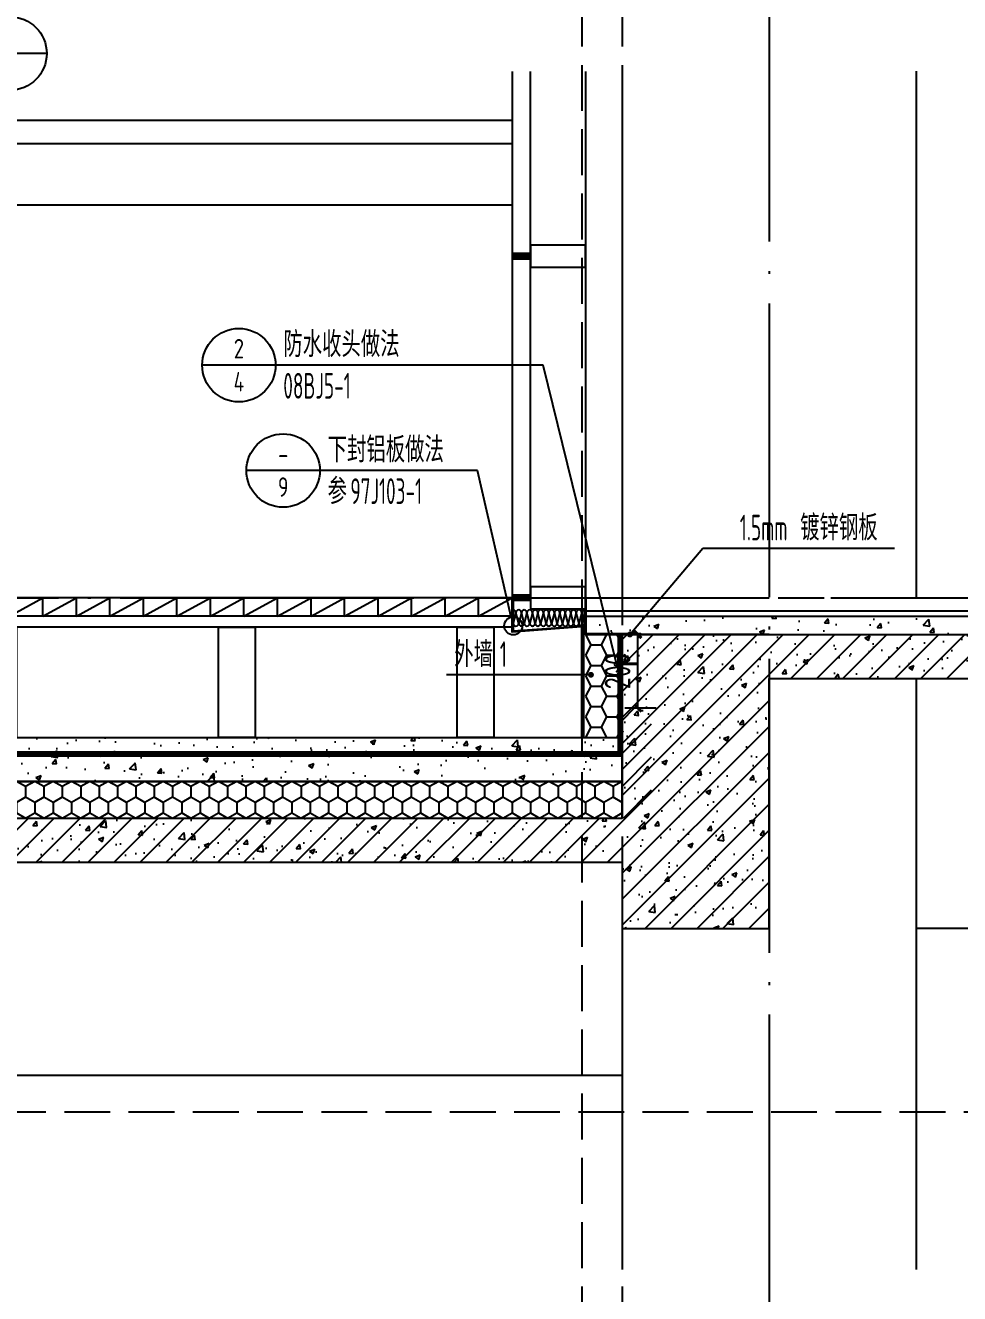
# Model space of a CAD drawing. Extents: x 198753 to 882193, y -399300 to 132460.
# Drawn here: x 349376 to 351921, y -193766 to -190314 of the extents above; entities that cross this region are included whole.
import ezdxf
from ezdxf.enums import TextEntityAlignment as Align

# ---------------------------------------------------------------- set-up
doc = ezdxf.new("R2010")
doc.units = 0
doc.header["$LTSCALE"] = 1000
doc.header["$MEASUREMENT"] = 0
for name, pattern in [('DASH', [0.35, 0.25, -0.1]), ('DOTE', [2.42, 2, -0.2, 0.02, -0.2]), ('HIDDEN', [9.525, 6.35, -3.175])]:
    doc.linetypes.add(name, pattern=pattern)
for name, color, linetype in [('00-图签', 7, 'Continuous'), ('01-标注_尺寸', 124, 'Continuous'), ('01-标注_符号', 200, 'Continuous'), ('02-TEXT_标注', 130, 'Continuous'), ('05-填充_天正', 26, 'Continuous'), ('A-D-玻璃剖线', 130, 'Continuous'), ('A-D-金属剖线', 200, 'Continuous'), ('A-D-金属看线', 205, 'Continuous'), ('A-D_龙骨', 131, 'Continuous'), ('A-O_屋面', 201, 'Continuous'), ('A-STR-面层', 191, 'Continuous'), ('A-SUR_保温', 222, 'Continuous'), ('A-SUR_面层', 191, 'Continuous'), ('A-TECH_结构', 21, 'Continuous'), ('A_AXIS-轴线', 36, 'DOTE'), ('A_STR-砌块墙', 121, 'Continuous'), ('A_STR-砼墙', 51, 'Continuous'), ('A_STR-砼柱', 51, 'Continuous'), ('D_铝板', 181, 'Continuous'), ('I-E-家具_活动', 201, 'DASH'), ('构造物', 145, 'Continuous')]:
    doc.layers.add(name, color=color, linetype=linetype)
doc.styles.add('_TCH_DIM', font='ROS1', dxfattribs={"width": 0.8, "bigfont": 'JD'})
doc.styles.add('_TCH_DIM_T3', font='ROS1', dxfattribs={"width": 0.8, "bigfont": 'JD'})
doc.dimstyles.new('_TCH_ARCH&&20', dxfattribs={"dimtxt": 70, "dimasz": 20, "dimexe": 50, "dimexo": 60, "dimgap": 20, "dimtad": 1, "dimdec": 0, "dimzin": 0, "dimdsep": 46, "dimtxsty": '_TCH_DIM_T3', "dimblk": 'ARCHTICK', "dimcen": 0.09, "dimclrt": 4, "dimazin": 2, "dimtfac": 1, "dimtdec": 0, "dimtix": 1, "dimtmove": 2, "dimatfit": 3, "dimfxl": 0, "dimtolj": 1, "dimtzin": 0, "dimarcsym": 0})
pattern_1 = [(50, (57158.59, -70692.28), (143.45204, -12.55043), [15, -165]), (355, (57158.59, -70692.28), (-27.75027, 150.43843), [12, -132]), (100.4514, (57170.54, -70693.33), (115.70188, 137.88791), [12.74804, -140.22842]), (46.1842, (57158.59, -70652.28), (213.4482, -33.1038), [22.5, -247.5]), (96.6356, (57176.37, -70655.04), (186.93254, 194.82357), [19.12206, -210.3426]), (351.1842, (57158.59, -70652.28), (186.9324, 194.82372), [18, -198]), (21, (57178.59, -70662.28), (119.38141, -80.52378), [15, -165]), (326, (57178.59, -70662.28), (48.66307, 145.03001), [12, -132]), (71.4514, (57188.53, -70668.99), (168.04453, 64.5061), [12.74804, -140.22842]), (37.5, (57158.586, -70692.28), (2.43197, 66.57877), [0, -130.4, 0, -134, 0, -132.5]), (7.5, (57158.586, -70692.28), (52.613907, 78.882342), [0, -76.4, 0, -127.4, 0, -50.5]), (327.5, (57113.986, -70692.28), (106.764487, -4.510974), [0, -50, 0, -156, 0, -207]), (317.5, (57093.99, -70692.28), (116.637234, 20.021), [0, -65, 0, -103.6, 0, -147])]
pattern_2 = [(45, (-14173.83, -133153.876), (-44.90128, 44.90128), [])]
pattern_3 = [(45, (0, 0), (-35.35534, 35.35534), []), (50, (0, 0), (143.45204, -12.55043), [15, -165]), (355, (0, 0), (-27.75027, 150.43843), [12, -132]), (100.4514, (11.95, -1.05), (115.70188, 137.88791), [12.74804, -140.22842]), (46.1842, (0, 40), (213.4482, -33.1038), [22.5, -247.5]), (96.6356, (17.79, 37.24), (186.93254, 194.82357), [19.12206, -210.3426]), (351.1842, (0, 40), (186.9324, 194.82372), [18, -198]), (21, (20, 30), (119.38141, -80.52378), [15, -165]), (326, (20, 30), (48.66307, 145.03001), [12, -132]), (71.4514, (29.95, 23.29), (168.04453, 64.5061), [12.74804, -140.22842]), (37.5, (0, 0), (2.43197, 66.57877), [0, -130.4, 0, -134, 0, -132.5]), (7.5, (0, 0), (52.613907, 78.882342), [0, -76.4, 0, -127.4, 0, -50.5]), (327.5, (-44.6, 0), (106.764487, -4.510974), [0, -50, 0, -156, 0, -207]), (317.5, (-64.6, 0), (116.637234, 20.021), [0, -65, 0, -103.6, 0, -147])]

# ---------------------------------------------------------------- blocks, each defined once
blk = doc.blocks.new('A$C1C2A6847')
for p, q in [((52, 23.1), (55, 28.3)), ((52, 19.1), (55, 14)), ((55, 28.3), (55, 14))]:
    blk.add_line(p, q)
for points in [[(56, 42.1), (51, 37.1), (51, 5.1), (56, 0.1)], [(56.7, 41.4), (52, 36.7), (52, 26.6)], [(0, 21.1), (2, 23.1), (52, 23.1), (52, 19.1), (2, 19.1), (0, 21.1)], [(52, 25.6), (52, 16.6)], [(52, 15.6), (52, 5.6), (56.7, 0.9)]]:
    blk.add_lwpolyline(points)
for centre, start, end in [((56.4, 41.8), 315, 135), ((52, 26.1), 270, 90), ((52, 16.1), 270, 90), ((56.4, 0.5), 225, 45)]:
    blk.add_arc(centre, 0.5, start, end)
blk = doc.blocks.new('$LinePat$聚苯板')
at = {"color": 0}
for p, q in [((14.8, -8.6), (0, 0)), ((29.7, 0), (14.8, -8.6)), ((14.8, -8.6), (14.8, -25.7)), ((14.8, -25.7), (0, -34.3)), ((0, -34.3), (0, -51.4)), ((29.7, -34.3), (14.8, -25.7)), ((0, -51.4), (14.8, -60)), ((14.8, -60), (29.7, -51.4))]:
    blk.add_line(p, q, dxfattribs=at)
blk = doc.blocks.new('$LinePat$空心砌块')
at = {"color": 0}
for p in [(0, -300), (536, -300)]:
    blk.add_line(p, (536, 0), dxfattribs=at)
blk = doc.blocks.new('$LinePat$防水层2')
at = {"color": 0}
blk.add_line((0, 0), (600, 0), dxfattribs=at)
blk.add_solid([(150, 0), (450, 0), (150, -100), (450, -100)], dxfattribs=at)
blk = doc.blocks.new('*U329')
at = {"layer": '05-填充_天正'}
h = blk.add_hatch(dxfattribs=at)
h.set_pattern_fill('混凝土', color=256, scale=20, style=0)
h.set_pattern_definition([(50, (0, 0), (143.452037, -12.55043), [15, -165]), (355, (0, 0), (-27.75027, 150.43843), [12, -132]), (100.4514, (11.95, -1.05), (115.70188, 137.88791), [12.74804, -140.22842]), (46.1842, (0, 40), (213.44821, -33.1038), [22.5, -247.5]), (96.6356, (17.79, 37.24), (186.93254, 194.82357), [19.12206, -210.3426]), (351.1842, (0, 40), (186.9324, 194.82372), [18, -198]), (21, (20, 30), (119.38141, -80.52378), [15, -165]), (326, (20, 30), (48.66307, 145.03001), [12, -132]), (71.4514, (29.95, 23.29), (168.04453, 64.5061), [12.74804, -140.22842]), (37.5, (0, 0), (2.431971, 66.578771), [0, -130.4, 0, -134, 0, -132.5]), (7.5, (0, 0), (52.613907, 78.882342), [0, -76.4, 0, -127.4, 0, -50.5]), (327.5, (-44.6, 0), (106.764487, -4.510974), [0, -50, 0, -156, 0, -207]), (317.5, (-64.6, 0), (116.637234, 20.020996), [0, -65, 0, -103.6, 0, -147])])
h.paths.add_polyline_path([(67466.2, -190996.2), (67466.2, -191046.2), (69494.4, -191046.2), (69494.4, -190996.2)])
at = {"layer": 'A-SUR_保温'}
h = blk.add_hatch(dxfattribs=at)
h.set_pattern_fill('混凝土', color=26, scale=20)
h.set_pattern_definition(pattern_1)
h.paths.add_polyline_path([(64764.1, -191326.2), (67564.2, -191326.2), (67564.2, -191366), (64764.1, -191366)])
h = blk.add_hatch(dxfattribs=at)
h.set_pattern_fill('混凝土', color=26, scale=20)
h.set_pattern_definition(pattern_1)
h.paths.add_polyline_path([(67564.2, -191446.2), (64794.1, -191446.2), (64794.1, -191376), (67564.2, -191376)])
at = {"layer": '01-标注_符号'}
for p, q in [((66619.9, -190313), (66419.9, -190313)), ((67348.8, -190313), (66619.9, -190313)), ((67547.6, -191121), (67348.8, -190313)), ((67585, -191046.2), (67783.6, -190811.1)), ((67783.6, -190811.1), (68305.7, -190811.1)), ((67347.7, -191155.8), (67085.5, -191155.8)), ((67478.8, -191155.8), (67347.7, -191155.8))]:
    blk.add_line(p, q, dxfattribs=at)
at = {"layer": '01-标注_符号', "const_width": 8}
for points in [[(67582.4, -191049.2, 1), (67587.6, -191043.1, 1)], [(67482.8, -191155.8, 1), (67474.8, -191155.8, 1)]]:
    blk.add_lwpolyline(points, format="xyb", close=True, dxfattribs=at)
at = {"layer": '01-标注_符号'}
for centre, radius in [((66519.9, -190313), 100), ((67548.9, -191126.2), 5.4)]:
    blk.add_circle(centre, radius, dxfattribs=at)
at = {"layer": 'A-D-金属剖线'}
blk.add_lwpolyline([(67464.2, -190946.2), (67464.2, -191046.2), (67564.2, -191046.2), (67584.2, -191046.2), (67589.5, -191043.8), (67594.9, -191046.2), (67614.9, -191046.2), (67614.9, -191044.2), (67595.3, -191044.2), (67589.5, -191041.6), (67583.8, -191044.2), (67564.2, -191044.2), (67466.2, -191044.2), (67466.2, -190946.2)], close=True, dxfattribs=at)
at = {"layer": 'A-STR-面层', "ltscale": 0.5}
blk.add_line((67466.2, -190981.2), (69494.4, -190981.2), dxfattribs=at)
at = {"layer": 'A-STR-面层', "linetype": 'DASH', "ltscale": 0.5}
blk.add_lwpolyline([(67464.2, -190946.2), (69494.4, -190946.2)], dxfattribs=at)
at = {"layer": 'A-STR-面层', "ltscale": 0.5}
for points in [[(67454.2, -191326.2), (67454.2, -191025.6)], [(67459.2, -191326.2), (67459.2, -191025.2)]]:
    blk.add_lwpolyline(points, dxfattribs=at)
at = {"layer": 'A-SUR_保温'}
blk.add_lwpolyline([(65264.1, -191446.2), (67564.2, -191446.2), (67564.2, -191046.2)], dxfattribs=at)
for points in [[(64764.1, -191326.2), (67564.2, -191326.2), (67564.2, -191366), (64764.1, -191366)], [(67564.2, -191446.2), (64794.1, -191446.2), (64794.1, -191376), (67564.2, -191376)]]:
    blk.add_lwpolyline(points, close=True, dxfattribs=at)
at = {"layer": 'A-SUR_面层'}
for p, q in [((67466.2, -190996.2), (69494.4, -190996.2)), ((67466.2, -191046.2), (69494.4, -191046.2))]:
    blk.add_line(p, q, dxfattribs=at)
for points in [[(67264.2, -190946.2), (64799.1, -190946.2)], [(67264.2, -190996.2), (64799.1, -190996.2)], [(67264.2, -191026.2), (64799.1, -191026.2)]]:
    blk.add_lwpolyline(points, dxfattribs=at)
at = {"layer": 'A-SUR_保温', "color": 26}
for name, p, xscale, yscale, zscale in [('$LinePat$空心砌块', (65894.7, -190946.2), 0.1702936025006913, 0.1666666666666667, 0.1666666666666667), ('$LinePat$空心砌块', (65986, -190946.2), 0.1702936025006913, 0.1666666666666667, 0.1666666666666667), ('$LinePat$空心砌块', (66077.3, -190946.2), 0.1702936025006913, 0.1666666666666667, 0.1666666666666667), ('$LinePat$空心砌块', (66168.6, -190946.2), 0.1702936025006913, 0.1666666666666667, 0.1666666666666667), ('$LinePat$空心砌块', (66259.9, -190946.2), 0.1702936025006913, 0.1666666666666667, 0.1666666666666667), ('$LinePat$空心砌块', (66351.2, -190946.2), 0.1702936025006913, 0.1666666666666667, 0.1666666666666667), ('$LinePat$空心砌块', (66442.5, -190946.2), 0.1702936025006913, 0.1666666666666667, 0.1666666666666667), ('$LinePat$空心砌块', (66533.8, -190946.2), 0.1702936025006913, 0.1666666666666667, 0.1666666666666667), ('$LinePat$空心砌块', (66625.1, -190946.2), 0.1702936025006913, 0.1666666666666667, 0.1666666666666667), ('$LinePat$空心砌块', (66716.4, -190946.2), 0.1702936025006913, 0.1666666666666667, 0.1666666666666667), ('$LinePat$空心砌块', (66807.7, -190946.2), 0.1702936025006913, 0.1666666666666667, 0.1666666666666667), ('$LinePat$空心砌块', (66899, -190946.2), 0.1702936025006913, 0.1666666666666667, 0.1666666666666667), ('$LinePat$空心砌块', (66990.3, -190946.2), 0.1702936025006913, 0.1666666666666667, 0.1666666666666667), ('$LinePat$空心砌块', (67081.6, -190946.2), 0.1702936025006913, 0.1666666666666667, 0.1666666666666667), ('$LinePat$空心砌块', (67172.9, -190946.2), 0.1702936025006913, 0.1666666666666667, 0.1666666666666667), ('$LinePat$聚苯板', (65914.1, -191445.9), 1.684007089357674, 1.666666666666667, 1.666666666666667), ('$LinePat$聚苯板', (65964.1, -191445.9), 1.684007089357674, 1.666666666666667, 1.666666666666667), ('$LinePat$聚苯板', (66014.1, -191445.9), 1.684007089357674, 1.666666666666667, 1.666666666666667), ('$LinePat$聚苯板', (66064.1, -191445.9), 1.684007089357674, 1.666666666666667, 1.666666666666667), ('$LinePat$聚苯板', (66114.1, -191445.9), 1.684007089357674, 1.666666666666667, 1.666666666666667), ('$LinePat$聚苯板', (66164.1, -191445.9), 1.684007089357674, 1.666666666666667, 1.666666666666667), ('$LinePat$聚苯板', (66214.1, -191445.9), 1.684007089357674, 1.666666666666667, 1.666666666666667), ('$LinePat$聚苯板', (66264.1, -191445.9), 1.684007089357674, 1.666666666666667, 1.666666666666667), ('$LinePat$聚苯板', (66314.1, -191445.9), 1.684007089357674, 1.666666666666667, 1.666666666666667), ('$LinePat$聚苯板', (66364.1, -191445.9), 1.684007089357674, 1.666666666666667, 1.666666666666667), ('$LinePat$聚苯板', (66414.1, -191445.9), 1.684007089357674, 1.666666666666667, 1.666666666666667), ('$LinePat$聚苯板', (66464.1, -191445.9), 1.684007089357674, 1.666666666666667, 1.666666666666667), ('$LinePat$聚苯板', (66514.2, -191445.9), 1.684007089357674, 1.666666666666667, 1.666666666666667), ('$LinePat$聚苯板', (66564.2, -191445.9), 1.684007089357674, 1.666666666666667, 1.666666666666667), ('$LinePat$聚苯板', (66614.2, -191445.9), 1.684007089357674, 1.666666666666667, 1.666666666666667), ('$LinePat$聚苯板', (66664.2, -191445.9), 1.684007089357674, 1.666666666666667, 1.666666666666667), ('$LinePat$聚苯板', (66714.2, -191445.9), 1.684007089357674, 1.666666666666667, 1.666666666666667), ('$LinePat$聚苯板', (66764.2, -191445.9), 1.684007089357674, 1.666666666666667, 1.666666666666667), ('$LinePat$聚苯板', (66814.2, -191445.9), 1.684007089357674, 1.666666666666667, 1.666666666666667), ('$LinePat$聚苯板', (66864.2, -191445.9), 1.684007089357674, 1.666666666666667, 1.666666666666667), ('$LinePat$聚苯板', (66914.2, -191445.9), 1.684007089357674, 1.666666666666667, 1.666666666666667), ('$LinePat$聚苯板', (66964.2, -191445.9), 1.684007089357674, 1.666666666666667, 1.666666666666667), ('$LinePat$聚苯板', (67014.2, -191445.9), 1.684007089357674, 1.666666666666667, 1.666666666666667), ('$LinePat$聚苯板', (67064.2, -191445.9), 1.684007089357674, 1.666666666666667, 1.666666666666667), ('$LinePat$聚苯板', (67114.2, -191445.9), 1.684007089357674, 1.666666666666667, 1.666666666666667), ('$LinePat$聚苯板', (67164.2, -191445.9), 1.684007089357674, 1.666666666666667, 1.666666666666667), ('$LinePat$聚苯板', (67214.2, -191445.9), 1.684007089357674, 1.666666666666667, 1.666666666666667), ('$LinePat$聚苯板', (67264.2, -191445.9), 1.684007089357674, 1.666666666666667, 1.666666666666667), ('$LinePat$聚苯板', (67314.2, -191445.9), 1.684007089357674, 1.666666666666667, 1.666666666666667), ('$LinePat$聚苯板', (67364.2, -191445.9), 1.684007089357674, 1.666666666666667, 1.666666666666667), ('$LinePat$聚苯板', (67414.2, -191445.9), 1.684007089357674, 1.666666666666667, 1.666666666666667), ('$LinePat$聚苯板', (67464.2, -191445.9), 1.684007089357674, 1.666666666666667, 1.666666666666667), ('$LinePat$聚苯板', (67514.2, -191445.9), 1.684007089357674, 1.666666666666667, 1.666666666666667)]:
    blk.add_blockref(name, p, dxfattribs=dict(at, xscale=xscale, yscale=yscale, zscale=zscale))
at = {"layer": 'A-SUR_保温', "color": 26, "xscale": 1.886048142936623, "yscale": 1.666666666666667, "zscale": 1.666666666666667, "rotation": 90}
for p in [(67464.2, -191102.2), (67464.2, -191158.2), (67464.2, -191214.2), (67464.2, -191270.2), (67464.2, -191326.2)]:
    blk.add_blockref('$LinePat$聚苯板', p, dxfattribs=at)
at = {"layer": 'A-SUR_保温', "yscale": 0.05, "zscale": 0.05}
for p, xscale, rotation in [((67554.2, -191079.1), 0.0549732638943727, 89.9999999999722), ((67559.2, -191079.1), 0.0549732638943727, 89.9999999999722), ((67554.2, -191112.1), 0.0549732638943727, 89.9999999999722), ((67559.2, -191112.1), 0.0549732638943727, 89.9999999999722), ((67554.2, -191145.1), 0.0549732638943727, 89.9999999999722), ((67559.2, -191145.1), 0.0549732638943727, 89.9999999999722), ((67554.2, -191178.1), 0.0549732638943727, 89.9999999999722), ((67559.2, -191178.1), 0.0549732638943727, 89.9999999999722), ((67554.2, -191211.1), 0.0549732638943727, 89.9999999999722), ((67559.2, -191211.1), 0.0549732638943727, 89.9999999999722), ((67554.2, -191244.1), 0.0549732638943727, 89.9999999999722), ((67559.2, -191244.1), 0.0549732638943727, 89.9999999999722), ((67554.2, -191277), 0.0549732638943727, 89.9999999999722), ((67559.2, -191277), 0.0549732638943727, 89.9999999999722), ((67554.2, -191310), 0.0549732638943727, 89.9999999999722), ((67559.2, -191310), 0.0549732638943727, 89.9999999999722), ((67554.2, -191343), 0.0549732638943727, 89.9999999999722), ((67559.2, -191343), 0.0549732638943727, 89.9999999999722), ((67554.2, -191376), 0.0549732638943727, 89.9999999999722), ((67559.2, -191376), 0.0549732638943727, 89.9999999999722), ((65908.2, -191366), 0.05018089567041703, 359.999999999969), ((65908.2, -191371), 0.05018089567041716, 359.999999999969), ((65938.3, -191366), 0.05018089567041703, 359.999999999969), ((65938.3, -191371), 0.05018089567041716, 359.999999999969), ((65968.4, -191366), 0.05018089567041703, 359.999999999969), ((65968.4, -191371), 0.05018089567041716, 359.999999999969), ((65998.5, -191366), 0.05018089567041703, 359.999999999969), ((65998.5, -191371), 0.05018089567041716, 359.999999999969), ((66028.6, -191366), 0.05018089567041703, 359.999999999969), ((66028.6, -191371), 0.05018089567041716, 359.999999999969), ((66058.8, -191366), 0.05018089567041703, 359.999999999969), ((66058.8, -191371), 0.05018089567041716, 359.999999999969), ((66088.9, -191366), 0.05018089567041703, 359.999999999969), ((66088.9, -191371), 0.05018089567041716, 359.999999999969), ((66119, -191366), 0.05018089567041703, 359.999999999969), ((66119, -191371), 0.05018089567041716, 359.999999999969), ((66149.1, -191366), 0.05018089567041703, 359.999999999969), ((66149.1, -191371), 0.05018089567041716, 359.999999999969), ((66179.2, -191366), 0.05018089567041703, 359.999999999969), ((66179.2, -191371), 0.05018089567041716, 359.999999999969), ((66209.3, -191366), 0.05018089567041703, 359.999999999969), ((66209.3, -191371), 0.05018089567041716, 359.999999999969), ((66239.4, -191366), 0.05018089567041703, 359.999999999969), ((66239.4, -191371), 0.05018089567041716, 359.999999999969), ((66269.5, -191366), 0.05018089567041703, 359.999999999969), ((66269.5, -191371), 0.05018089567041716, 359.999999999969), ((66299.6, -191366), 0.05018089567041703, 359.999999999969), ((66299.6, -191371), 0.05018089567041716, 359.999999999969), ((66329.7, -191366), 0.05018089567041703, 359.999999999969), ((66329.7, -191371), 0.05018089567041716, 359.999999999969), ((66359.8, -191366), 0.05018089567041703, 359.999999999969), ((66359.8, -191371), 0.05018089567041716, 359.999999999969), ((66389.9, -191366), 0.05018089567041703, 359.999999999969), ((66389.9, -191371), 0.05018089567041716, 359.999999999969), ((66420.1, -191366), 0.05018089567041703, 359.999999999969), ((66420.1, -191371), 0.05018089567041716, 359.999999999969), ((66450.2, -191366), 0.05018089567041703, 359.999999999969), ((66450.2, -191371), 0.05018089567041716, 359.999999999969), ((66480.3, -191366), 0.05018089567041703, 359.999999999969), ((66480.3, -191371), 0.05018089567041716, 359.999999999969), ((66510.4, -191366), 0.05018089567041703, 359.999999999969), ((66510.4, -191371), 0.05018089567041716, 359.999999999969), ((66540.5, -191366), 0.05018089567041703, 359.999999999969), ((66540.5, -191371), 0.05018089567041716, 359.999999999969), ((66570.6, -191366), 0.05018089567041703, 359.999999999969), ((66570.6, -191371), 0.05018089567041716, 359.999999999969), ((66600.7, -191366), 0.05018089567041703, 359.999999999969), ((66600.7, -191371), 0.05018089567041716, 359.999999999969), ((66630.8, -191366), 0.05018089567041703, 359.999999999969), ((66630.8, -191371), 0.05018089567041716, 359.999999999969), ((66660.9, -191366), 0.05018089567041703, 359.999999999969), ((66660.9, -191371), 0.05018089567041716, 359.999999999969), ((66691, -191366), 0.05018089567041703, 359.999999999969), ((66691, -191371), 0.05018089567041716, 359.999999999969), ((66721.1, -191366), 0.05018089567041703, 359.999999999969), ((66721.1, -191371), 0.05018089567041716, 359.999999999969), ((66751.2, -191366), 0.05018089567041703, 359.999999999969), ((66751.2, -191371), 0.05018089567041716, 359.999999999969), ((66781.4, -191366), 0.05018089567041703, 359.999999999969), ((66781.4, -191371), 0.05018089567041716, 359.999999999969), ((66811.5, -191366), 0.05018089567041703, 359.999999999969), ((66811.5, -191371), 0.05018089567041716, 359.999999999969), ((66841.6, -191366), 0.05018089567041703, 359.999999999969), ((66841.6, -191371), 0.05018089567041716, 359.999999999969), ((66871.7, -191366), 0.05018089567041703, 359.999999999969), ((66871.7, -191371), 0.05018089567041716, 359.999999999969), ((66901.8, -191366), 0.05018089567041703, 359.999999999969), ((66901.8, -191371), 0.05018089567041716, 359.999999999969), ((66931.9, -191366), 0.05018089567041703, 359.999999999969), ((66931.9, -191371), 0.05018089567041716, 359.999999999969), ((66962, -191366), 0.05018089567041703, 359.999999999969), ((66962, -191371), 0.05018089567041716, 359.999999999969), ((66992.1, -191366), 0.05018089567041703, 359.999999999969), ((66992.1, -191371), 0.05018089567041716, 359.999999999969), ((67022.2, -191366), 0.05018089567041703, 359.999999999969), ((67022.2, -191371), 0.05018089567041716, 359.999999999969), ((67052.3, -191366), 0.05018089567041703, 359.999999999969), ((67052.3, -191371), 0.05018089567041716, 359.999999999969), ((67082.4, -191366), 0.05018089567041703, 359.999999999969), ((67082.4, -191371), 0.05018089567041716, 359.999999999969), ((67112.5, -191366), 0.05018089567041703, 359.999999999969), ((67112.5, -191371), 0.05018089567041716, 359.999999999969), ((67142.7, -191366), 0.05018089567041703, 359.999999999969), ((67142.7, -191371), 0.05018089567041716, 359.999999999969), ((67172.8, -191366), 0.05018089567041703, 359.999999999969), ((67172.8, -191371), 0.05018089567041716, 359.999999999969), ((67202.9, -191366), 0.05018089567041703, 359.999999999969), ((67202.9, -191371), 0.05018089567041716, 359.999999999969), ((67233, -191366), 0.05018089567041703, 359.999999999969), ((67233, -191371), 0.05018089567041716, 359.999999999969), ((67263.1, -191366), 0.05018089567041703, 359.999999999969), ((67263.1, -191371), 0.05018089567041716, 359.999999999969), ((67293.2, -191366), 0.05018089567041703, 359.999999999969), ((67293.2, -191371), 0.05018089567041716, 359.999999999969), ((67323.3, -191366), 0.05018089567041703, 359.999999999969), ((67323.3, -191371), 0.05018089567041716, 359.999999999969), ((67353.4, -191366), 0.05018089567041703, 359.999999999969), ((67353.4, -191371), 0.05018089567041716, 359.999999999969), ((67383.5, -191366), 0.05018089567041703, 359.999999999969), ((67383.5, -191371), 0.05018089567041716, 359.999999999969), ((67413.6, -191366), 0.05018089567041703, 359.999999999969), ((67413.6, -191371), 0.05018089567041716, 359.999999999969), ((67443.7, -191366), 0.05018089567041703, 359.999999999969), ((67443.7, -191371), 0.05018089567041716, 359.999999999969), ((67473.9, -191366), 0.05018089567041703, 359.999999999969), ((67473.9, -191371), 0.05018089567041716, 359.999999999969), ((67504, -191366), 0.05018089567041703, 359.999999999969), ((67504, -191371), 0.05018089567041716, 359.999999999969), ((67534.1, -191366), 0.05018089567041703, 359.999999999969), ((67534.1, -191371), 0.05018089567041716, 359.999999999969)]:
    blk.add_blockref('$LinePat$防水层2', p, dxfattribs=dict(at, xscale=xscale, rotation=rotation))
at = {"layer": '构造物', "linetype": 'DASH', "ltscale": 0.2, "rotation": 180}
blk.add_blockref('A$C1C2A6847', (67605.2, -191104.9), dxfattribs=at)
at = {"layer": '02-TEXT_标注', "style": '_TCH_DIM'}
for s, height, width, p in [('防水收头做法', 69.46, 0.8, (66640.9, -190290.8)), ('08BJ5-1', 70, 0.64, (66640.9, -190404)), ('1.5mm', 70, 0.64, (67884.3, -190790.1)), ('镀锌钢板', 69.46, 0.8, (68048.6, -190790.1)), ('外墙', 69.46, 0.8, (67106.5, -191134.8)), ('1', 70, 0.64, (67230.7, -191134.8))]:
    blk.add_text(s, height=height, dxfattribs=dict(at, width=width)).set_placement(p)
for s, p, p2 in [('2', (66505.8, -190294.6), (66534.1, -190294.6)), ('4', (66505.8, -190384.4), (66534.1, -190384.4))]:
    blk.add_text(s, height=53, dxfattribs=at).set_placement(p, p2, align=Align.FIT)
blk = doc.blocks.new('*U190')
at = {"layer": 'A-O_屋面'}
blk.add_lwpolyline([(-50, 150), (50, 150), (50, -150), (-50, -150)], close=True, dxfattribs=at)
blk = doc.blocks.new('*U191')
at = {"layer": 'A-SUR_保温', "color": 0, "linetype": 'ByBlock', "lineweight": -2, "transparency": 16777216}
for p in [(0, 0), (650, 0), (1300, 0), (1950, 0)]:
    blk.add_blockref('*U190', p, dxfattribs=at)
blk = doc.blocks.new('窗帘')
at = {"linetype": 'HIDDEN', "ltscale": 3}
blk.add_line((23.3, -47.5), (23.3, -491.9), dxfattribs=at)
blk.add_lwpolyline([(-23.3, -47.5), (-39.5, -47.5), (-39.5, 0), (39.5, 0), (39.5, -47.5), (23.3, -47.5)])
for radius in [23.3, 14.3]:
    blk.add_circle((0, -47.5), radius)
blk.add_arc((0, -47.5), 23.3, 180, 0)
blk = doc.blocks.new('_ArchTick')
at = {"color": 0, "linetype": 'ByBlock', "const_width": 0.4}
blk.add_lwpolyline([(-0.5, -0.5), (0.5, 0.5)], dxfattribs=at)
blk = doc.blocks.new('*D2161')
at = {"layer": '01-标注_尺寸', "color": 0, "lineweight": -2, "transparency": 16777216}
for p, q in [((10492.8, -120353.6), (10577.8, -120353.6)), ((10527.8, -120553.6), (10527.8, -120353.6)), ((10492.8, -120553.6), (10577.8, -120553.6))]:
    blk.add_line(p, q, dxfattribs=at)
at = {"layer": 'Defpoints', "color": 0, "transparency": 16777216}
for p in [(10432.8, -120353.6), (10527.8, -120353.6), (10432.8, -120553.6)]:
    blk.add_point(p, dxfattribs=at)
at = {"layer": '01-标注_尺寸', "color": 0, "lineweight": -2, "transparency": 16777216, "xscale": 20, "yscale": 20, "zscale": 20}
for p, rotation in [((10527.8, -120353.6), 90), ((10527.8, -120553.6), 270)]:
    blk.add_blockref('_ArchTick', p, dxfattribs=dict(at, rotation=rotation))
at = {"layer": '01-标注_尺寸', "color": 4, "transparency": 16777216, "insert": (10472.8, -120453.6), "char_height": 70, "attachment_point": 5, "rotation": 90, "style": '_TCH_DIM_T3'}
blk.add_mtext('\\A1;200', dxfattribs=at)
blk = doc.blocks.new('*D2162')
at = {"layer": '01-标注_尺寸', "color": 0, "lineweight": -2, "transparency": 16777216}
for p, q in [((10492.8, -120353.6), (10577.8, -120353.6)), ((10527.8, -120553.6), (10527.8, -120353.6)), ((10492.8, -120553.6), (10577.8, -120553.6))]:
    blk.add_line(p, q, dxfattribs=at)
at = {"layer": 'Defpoints', "color": 0, "transparency": 16777216}
for p in [(10432.8, -120353.6), (10527.8, -120353.6), (10432.8, -120553.6)]:
    blk.add_point(p, dxfattribs=at)
at = {"layer": '01-标注_尺寸', "color": 0, "lineweight": -2, "transparency": 16777216, "xscale": 20, "yscale": 20, "zscale": 20}
for p, rotation in [((10527.8, -120353.6), 90), ((10527.8, -120553.6), 270)]:
    blk.add_blockref('_ArchTick', p, dxfattribs=dict(at, rotation=rotation))
at = {"layer": '01-标注_尺寸', "color": 4, "transparency": 16777216, "insert": (10472.8, -120453.6), "char_height": 70, "attachment_point": 5, "rotation": 90, "style": '_TCH_DIM_T3'}
blk.add_mtext('\\A1;200', dxfattribs=at)
blk = doc.blocks.new('kyuhtr')
at = {"const_width": 20}
blk.add_lwpolyline([(50, 0), (0, 0)], dxfattribs=at)
blk.add_lwpolyline([(50, -30), (200, -30), (200, 30), (50, 30)], close=True)
blk = doc.blocks.new('$LinePat$岩棉板')
at = {"color": 0}
for p, q in [((0, -17), (12, -67)), ((12, -67), (24, -17))]:
    blk.add_line(p, q, dxfattribs=at)
for centre, start, end in [((12, -17), 0, 180), ((0, -67), 270, 0), ((24, -67), 180, 270)]:
    blk.add_arc(centre, 12, start, end, dxfattribs=at)
at = {"layer": 'Defpoints'}
blk.add_point((0, 0.1), dxfattribs=at)
at = {"layer": 'Defpoints', "color": 0}
blk.add_point((24, -84), dxfattribs=at)
blk = doc.blocks.new('*U241')
at = {"layer": '01-标注_符号'}
for p, q in [((-723.7, 381.7), (-923.7, 381.7)), ((-294.1, 381.7), (-723.7, 381.7)), ((-202.5, -17), (-294.1, 381.7))]:
    blk.add_line(p, q, dxfattribs=at)
for centre, radius in [((-823.7, 381.7), 100), ((-197, -41.1), 24.7)]:
    blk.add_circle(centre, radius, dxfattribs=at)
at = {"layer": 'A-D-玻璃剖线'}
blk.add_lwpolyline([(-200, 1468.3), (-200, 34.9), (-150, 34.9), (-150, 1468.3)], dxfattribs=at)
at = {"layer": 'A-D-金属剖线'}
blk.add_lwpolyline([(0, 5.4), (0, -43.2), (-200, -58.2), (-200, 35.5), (-172, 35.5), (-172, 32.5), (-197, 32.5), (-197, -54.8), (-3, -40.6), (-3, 5.4), (0, 5.4)], dxfattribs=at)
at = {"layer": 'A-D_龙骨'}
blk.add_lwpolyline([(0, 1468.3), (0, 35.3)], dxfattribs=at)
for p in [(-200, 965.3), (-200, 35.4)]:
    blk.add_blockref('kyuhtr', p, dxfattribs=at)
at = {"layer": 'A-SUR_保温', "xscale": 0.6217948712751739, "yscale": 0.5941895062325717, "zscale": 0.5941895062325717, "rotation": 180.0000000000573}
for p in [(-182.1, -44.6), (-167.2, -44.6), (-152.2, -44.6), (-137.3, -44.6), (-122.4, -44.6), (-107.5, -44.6), (-92.5, -44.6), (-77.6, -44.6), (-62.7, -44.6), (-47.8, -44.6), (-32.8, -44.6), (-17.9, -44.6), (-3, -44.6)]:
    blk.add_blockref('$LinePat$岩棉板', p, dxfattribs=at)
at = {"layer": '02-TEXT_标注', "style": '_TCH_DIM'}
for s, height, width, p in [('下封铝板做法', 69.46, 0.8, (-702.7, 403.8)), ('参', 69.5, 0.8, (-702.7, 290.7)), ('97J103-1', 70, 0.64, (-640.6, 290.7))]:
    blk.add_text(s, height=height, dxfattribs=dict(at, width=width)).set_placement(p)
for s, p, p2 in [('-', (-837.8, 400.1), (-809.5, 400.1)), ('9', (-837.8, 310.3), (-809.5, 310.3))]:
    blk.add_text(s, height=53, dxfattribs=at).set_placement(p, p2, align=Align.FIT)
blk = doc.blocks.new('*U259')
at = {"layer": '01-标注_符号'}
for p, q in [((276.4, 276.7), (482.1, 631.6)), ((482.1, 631.6), (1232.4, 631.6)), ((1432.4, 631.6), (1232.4, 631.6)), ((265.8, 227.5), (580.4, 41.3)), ((580.4, 41.3), (753.6, 41.3))]:
    blk.add_line(p, q, dxfattribs=at)
blk.add_lwpolyline([(-96.9, 460.3, 0, 0, 0), (33.1, 444.2, 16, 0, 0), (92.6, 436.8, 0, 0, 0)], format="xyseb", dxfattribs=at)
for points, const_width in [([(263.5, 228.8, 1), (268.1, 226.1, 1)], 5.33), ([(-304, 179.5, 1), (-296, 179.5, 1)], 8)]:
    blk.add_lwpolyline(points, format="xyb", close=True, dxfattribs=dict(at, const_width=const_width))
blk.add_lwpolyline([(-1149.7, 179.5), (-300, 179.5)], dxfattribs=at)
for centre, radius in [((1332.4, 631.6), 100), ((249.6, 230.5), 53.5)]:
    blk.add_circle(centre, radius, dxfattribs=at)
at = {"layer": 'A-D-金属剖线'}
blk.add_line((-130, 443.2), (-130, 440.2), dxfattribs=at)
for points in [[(235, 220), (295, 220), (295, 386.8), (-300, 450), (-300, 20)], [(276.2, 223), (292, 223), (292, 384.1), (-297, 446.6), (-297, 20)], [(235, 240), (275, 240), (275, 369), (-280, 427.5), (-280, 20)], [(235, 223), (253.8, 223)], [(276.2, 223), (265, 234.2), (253.8, 223)], [(275, 220), (265, 230), (255, 220)]]:
    blk.add_lwpolyline(points, dxfattribs=at)
at = {"layer": 'A-D-金属剖线', "const_width": 10}
blk.add_lwpolyline([(240, 240), (240, 220)], dxfattribs=at)
at = {"layer": 'A-D-金属看线'}
for p, q in [((-300, 450), (2700.1, 450)), ((295, 386.8), (2700.1, 386.8)), ((295, 220), (2700.1, 220))]:
    blk.add_line(p, q, dxfattribs=at)
at = {"layer": '02-TEXT_标注', "style": '_TCH_DIM'}
for s, height, width, p in [('女儿墙上封铝板做法', 69.46, 0.8, (666.6, 657.4)), ('参', 69.5, 0.8, (925.3, 540.6)), ('97J103-1', 70, 0.64, (987.4, 540.6)), ('浅灰色铝盖板', 69.46, 0.8, (-1149.7, 200.5)), ('滴水', 69.46, 0.8, (621.9, 62.3))]:
    blk.add_text(s, height=height, dxfattribs=dict(at, width=width)).set_placement(p)
for s, p, p2 in [('-', (1318.2, 650), (1346.5, 650)), ('8', (1318.2, 560.2), (1346.5, 560.2))]:
    blk.add_text(s, height=53, dxfattribs=at).set_placement(p, p2, align=Align.FIT)
at = {"layer": '02-TEXT_标注', "style": '_TCH_DIM', "width": 0.64}
blk.add_text('10%', height=70, rotation=352.9353, dxfattribs=at).set_placement((-40.3, 474.4))
blk = doc.blocks.new('*U298')
at = {"layer": 'A-STR-面层', "linetype": 'DASH', "ltscale": 0.5}
for points in [[(7893.8, 16587.4), (7954.3, 16587.4), (8038.8, 16441.1), (8038.8, 15702.4, 0.414214), (8198.8, 15542.4), (8948.7, 15542.4, -0.414214), (8998.7, 15492.4), (8998.7, -5251.7, 0.414214), (9158.7, -5411.7), (9755.8, -5411.7)], [(8293.8, 16587.4), (8233.3, 16587.4), (8148.8, 16441.1), (8148.8, 15702.4, 0.414214), (8198.8, 15652.4), (8948.7, 15652.4, -0.414214), (9108.7, 15492.4), (9108.7, -5251.7, 0.414214), (9158.7, -5301.7), (9755.8, -5301.7)]]:
    blk.add_lwpolyline(points, format="xyb", dxfattribs=at)
blk = doc.blocks.new('*U314')
at = {"layer": '05-填充_天正'}
h = blk.add_hatch(dxfattribs=at)
h.set_pattern_fill('钢筋混凝土', color=256, scale=20, style=0)
h.set_pattern_definition(pattern_3)
h.paths.add_polyline_path([(7485.5, -119103.6), (7485.5, -119163.6), (7745.5, -119163.6), (7745.5, -119103.6)])
h = blk.add_hatch(dxfattribs=at)
h.set_pattern_fill('钢筋混凝土', color=256, scale=20, style=0)
h.set_pattern_definition(pattern_3)
h.paths.add_polyline_path([(7485.5, -120553.6), (7685.5, -120553.6), (7685.5, -119163.6), (7485.5, -119163.6)])
h = blk.add_hatch(dxfattribs=at)
h.set_pattern_fill('钢筋混凝土', color=256, scale=20, style=0)
h.set_pattern_definition(pattern_3)
h.paths.add_polyline_path([(10485.6, -121153.6), (10885.6, -121153.6), (10885.6, -120353.6), (10485.6, -120353.6)])
h = blk.add_hatch(dxfattribs=at)
h.set_pattern_fill('钢筋混凝土', color=256, scale=20, style=0)
h.set_pattern_definition(pattern_3)
h.paths.add_polyline_path([(10885.6, -120353.6), (10885.6, -120473.6), (12415.9, -120473.6), (12415.9, -120353.6)])
h = blk.add_hatch(dxfattribs=at)
h.set_pattern_fill('钢筋混凝土', color=256, scale=20, style=0)
h.set_pattern_definition(pattern_3)
h.paths.add_polyline_path([(7485.5, -121153.6), (7685.5, -121153.6), (7685.5, -120553.6), (7485.5, -120553.6)])
h = blk.add_hatch(dxfattribs=at)
h.set_pattern_fill('钢筋混凝土', color=256, scale=20, style=0)
h.set_pattern_definition(pattern_3)
h.paths.add_polyline_path([(10485.6, -120973.6), (10485.6, -120853.6), (7685.5, -120853.6), (7685.5, -120973.6)])
at = {"layer": 'A-SUR_保温'}
h = blk.add_hatch(dxfattribs=at)
h.set_pattern_fill('ANSI31', color=26, scale=40)
h.set_pattern_definition(pattern_2)
h.paths.add_polyline_path([(10485.6, -120553.6), (10565.6, -120553.6), (10565.6, -120853.6), (10485.6, -120853.6)])
h = blk.add_hatch(dxfattribs=at)
h.set_pattern_fill('ANSI31', color=26, scale=40)
h.set_pattern_definition(pattern_2)
h.paths.add_polyline_path([(10485.6, -120553.6), (10485.6, -120853.6)])
at = {"layer": 'A-STR-面层', "linetype": 'DASH', "ltscale": 0.5}
blk.add_lwpolyline([(12415.9, -121653.6), (7585.4, -121653.6), (7585.4, -121183.6), (7385.5, -121183.6)], dxfattribs=at)
at = {"layer": 'A-TECH_结构'}
for points in [[(10485.6, -118820.3), (10485.6, -120253.9)], [(11285.6, -118820.3), (11285.6, -120253.9)], [(11285.6, -120473.6), (11285.6, -122082.3)], [(10485.6, -120973.6), (10485.6, -122082.3)], [(12415.9, -121153.6), (11285.6, -121153.6)], [(10485.6, -121553.6), (7485.5, -121553.6), (7485.5, -121183.6)]]:
    blk.add_lwpolyline(points, dxfattribs=at)
at = {"layer": 'A_STR-砌块墙'}
blk.add_lwpolyline([(10485.6, -120553.6), (10485.6, -120553.6), (10485.6, -120853.6), (10485.6, -120853.6)], close=True, dxfattribs=at)
at = {"layer": 'A_STR-砼墙'}
for p, q in [((7485.5, -119103.6), (7485.5, -119163.6)), ((7745.5, -119103.6), (7485.5, -119103.6)), ((7745.5, -119103.6), (7745.5, -119163.6)), ((7485.5, -119163.6), (7485.5, -120553.6)), ((7685.5, -119163.6), (7685.5, -120553.6)), ((7745.5, -119163.6), (7685.5, -119163.6)), ((10885.6, -120353.6), (12415.9, -120353.6)), ((10885.6, -120473.6), (12415.9, -120473.6)), ((7685.5, -120853.6), (10485.6, -120853.6)), ((7685.5, -120973.6), (10485.6, -120973.6))]:
    blk.add_line(p, q, dxfattribs=at)
at = {"layer": 'A_STR-砼柱'}
for p, q in [((10885.6, -120353.6), (10485.6, -120353.6)), ((10485.6, -120353.6), (10485.6, -120853.6)), ((10885.6, -121153.6), (10885.6, -120473.6)), ((7485.5, -120553.6), (7485.5, -121153.6)), ((7685.5, -120853.6), (7685.5, -120553.6)), ((7685.5, -121153.6), (7685.5, -120973.6)), ((10485.6, -120973.6), (10485.6, -121153.6)), ((7485.5, -121153.6), (7685.5, -121153.6)), ((10485.6, -121153.6), (10885.6, -121153.6))]:
    blk.add_line(p, q, dxfattribs=at)
at = {"layer": 'I-E-家具_活动', "xscale": -1}
blk.add_blockref('窗帘', (7485.5, -121183.6), dxfattribs=at)
at = {"layer": '01-标注_尺寸'}
for picture in ['*D2161', '*D2162']:
    dim = blk.add_aligned_dim(p1=(10432.8, -120553.6), p2=(10432.8, -120353.6), distance=-95, dimstyle='_TCH_ARCH&&20', dxfattribs=at)
    dim.commit()
    dim.dimension.update_dxf_attribs({"geometry": picture, "text_midpoint": (10472.8, -120453.6)})

msp = doc.modelspace()

# ---------------------------------------------------------------- linework, layer by layer
at = {"layer": 'A_AXIS-轴线', "ltscale": 0.4}
for p, q in [((351401.7, -178486.5), (351401.7, -205192.3)), ((347698.1, -191872), (353220.4, -191872))]:
    msp.add_line(p, q, dxfattribs=at)

# ---------------------------------------------------------------- block references
at = {"layer": '00-图签'}
msp.add_blockref('*U259', (348001.6, -191022, 1500), dxfattribs=at)
at = {"layer": 'A-SUR_保温'}
for name, p in [('*U314', (340516.1, -71618.4)), ('*U241', (350901.7, -191907.4)), ('*U329', (283437.5, -925.9)), ('*U191', (348651.6, -192102))]:
    msp.add_blockref(name, p, dxfattribs=at)
at = {"layer": 'D_铝板', "xscale": -1}
msp.add_blockref('*U298', (360000.4, -198914.2), dxfattribs=at)

doc.saveas('drawing.dxf')
